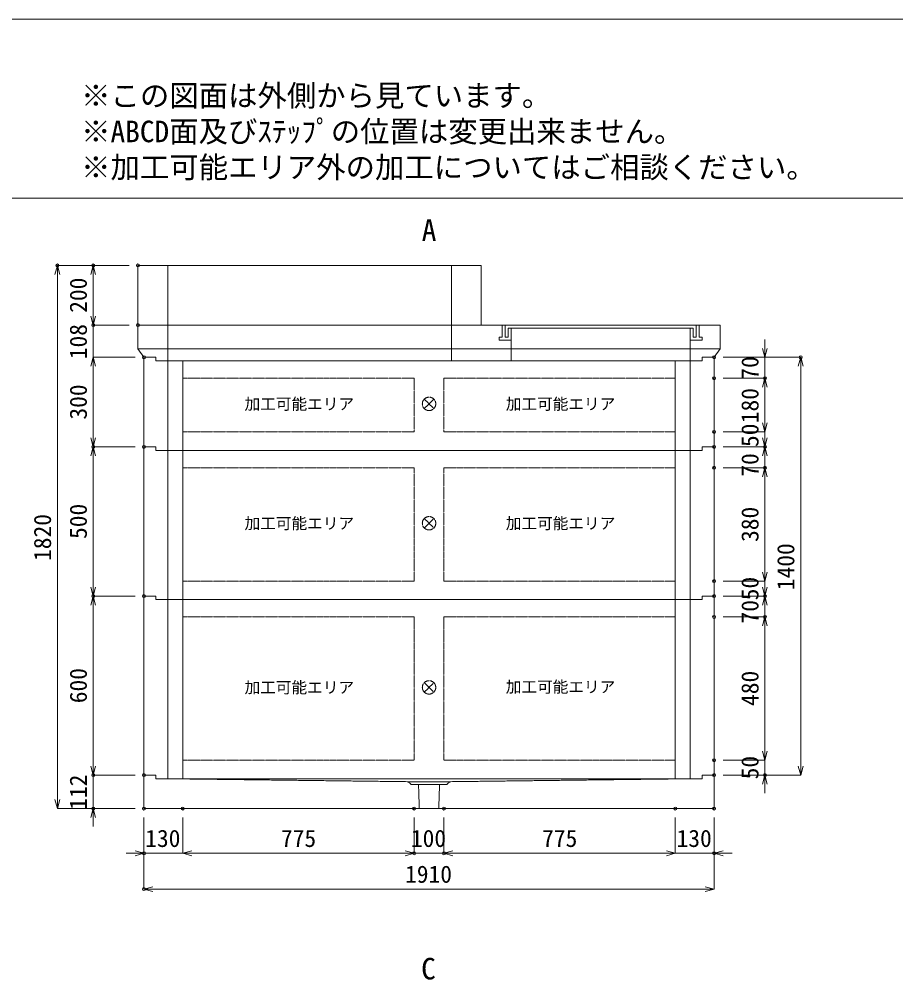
# Model space of a CAD drawing. Units: millimetres, scale not verified. Extents: x -4455 to 4455, y -3150 to 3150.
# Drawn here: x -1418 to 1519, y -69 to 3150 of the extents above; entities that cross this region are included whole.
import ezdxf
from ezdxf.enums import TextEntityAlignment as Align

# ---------------------------------------------------------------- set-up
doc = ezdxf.new("R2010")
doc.units = ezdxf.units.MM
doc.header["$LTSCALE"] = 20
doc.header["$PDMODE"] = 32
doc.header["$PDSIZE"] = 10
doc.linetypes.add('LONG_DASHED1', pattern=[7, 6, -1])
doc.linetypes.add('LONG_DOUBLE_CHAIN', pattern=[21.8, 18, -1, 0.6, -0.6, 0.6, -1])
for name, color, linetype, lineweight in [('0-0_D-TTL', 7, 'Continuous', 9), ('0-1_Defpoints', 7, 'Continuous', 9), ('0-3_D-TTL-TXT', 7, 'Continuous', 9), ('0-4_D-STR-TXT', 7, 'Continuous', 9), ('0-6_D-STR', 7, 'Continuous', 9), ('0-7_D-STR-STR4', 134, 'LONG_DASHED1', 9), ('0-9_D-STR-DIM', 3, 'Continuous', 9), ('0-A_0', 7, 'Continuous', 9), ('0-B_D-STR-STR5', 1, 'LONG_DOUBLE_CHAIN', 9)]:
    doc.layers.add(name, color=color, linetype=linetype, lineweight=lineweight)
doc.styles.add('ＭＳ ゴシック', font='')
doc.styles.get('ＭＳ ゴシック').set_extended_font_data('MS Gothic')

# ---------------------------------------------------------------- blocks, each defined once
blk = doc.blocks.new('A$C4DE05FD1')
at = {"layer": '0-0_D-TTL', "color": 134}
blk.add_line((4000, 76000), (114800, 76000), dxfattribs=at)
at = {"layer": '0-1_Defpoints', "color": 134}
blk.add_line((0, 84000), (118800, 84000), dxfattribs=at)
at = {"layer": '0-3_D-TTL-TXT', "style": 'ＭＳ ゴシック'}
for s, p in [('※この図面は外側から見ています。', (43260.9, 79815.7)), ('※ABCD面及びｽﾃｯﾌﾟの位置は変更出来ません。', (43260.9, 78215.7)), ('※加工可能エリア外の加工についてはご相談ください。', (43260.9, 76615.7))]:
    blk.add_text(s, height=962.2, dxfattribs=at).set_placement(p, align=Align.BOTTOM_LEFT)
blk = doc.blocks.new('A$C31CA379A')
at = {"layer": '0-4_D-STR-TXT', "style": 'ＭＳ ゴシック'}
for s, p in [('A', (-325.9, -2190.5)), ('B', (35638.6, -2190.5)), ('C', (-351.4, -35190.5)), ('D', (35638.6, -35190.5))]:
    blk.add_text(s, height=962.2, dxfattribs=at).set_placement(p, align=Align.BOTTOM_LEFT)
blk = doc.blocks.new('A$C1CAF45D9')
at = {"layer": '0-6_D-STR', "linetype": 'LONG_DASHED1'}
for p, q in [((-17500, 0), (-17500, 2200)), ((-5500, 0), (-5500, 2200)), ((-1500, 0), (-1500, 2400)), ((17500, 0), (17500, 2400))]:
    blk.add_line(p, q, dxfattribs=at)
at = {"layer": '0-6_D-STR'}
for p, q in [((19500, 820), (-19500, 820)), ((-19100, 240), (-18300, 240)), ((-18300, 0), (-18300, 240)), ((19100, 240), (18300, 240))]:
    blk.add_line(p, q, dxfattribs=at)
for points in [[(-19500, 2400), (19500, 2400), (19500, 820), (19100, 240)], [(-19500, 2400), (-19500, 820), (-19100, 240)], [(-18300, 0), (18300, 0), (18300, 240)]]:
    blk.add_lwpolyline(points, dxfattribs=at)
at = {"layer": '0-7_D-STR-STR4'}
for points in [[(-18100, 2400), (-18100, 1600), (-18300, 1600), (-18300, 1400), (-17500, 1400)], [(-17500, 2200), (-17700, 2200), (-17700, 1600), (-17900, 1600), (-17900, 2400)], [(-17500, 2200), (-5500, 2200), (-5300, 2200), (-5300, 1600), (-5100, 1600), (-5100, 2400)], [(-4900, 2400), (-4900, 1600), (-4700, 1600), (-4700, 1400), (-5500, 1400)]]:
    blk.add_lwpolyline(points, dxfattribs=at)
blk = doc.blocks.new('_Open30')
at = {"layer": '0-A_0'}
blk.add_line((0, 0), (-20, 0), dxfattribs=at)
blk.add_lwpolyline([(-20, 5.36), (0, 0), (-20, -5.36)], dxfattribs=at)
blk = doc.blocks.new('A$C786A4183')
at = {"layer": '0-6_D-STR'}
blk.add_line((-11500, 4000), (-11500, 0), dxfattribs=at)
at = {"layer": '0-6_D-STR', "linetype": 'LONG_DASHED1'}
for p, q in [((-9500, 0), (-9500, 4000)), ((9500, 0), (9500, 4000))]:
    blk.add_line(p, q, dxfattribs=at)
at = {"layer": '0-6_D-STR'}
blk.add_lwpolyline([(-11500, 4000), (11500, 4000), (11500, 0), (-11500, 0)], dxfattribs=at)
blk = doc.blocks.new('A$C0EB83927')
at = {"layer": '0-6_D-STR'}
for p, q in [((-19100, 240), (-19100, -2000)), ((-19100, 240), (-18300, 240)), ((-18300, 0), (-18300, 240)), ((18300, 0), (-18300, 0)), ((19100, 240), (18300, 240)), ((18300, 0), (18300, 240)), ((19100, 240), (19100, -2000)), ((19100, -2000), (-19100, -2000))]:
    blk.add_line(p, q, dxfattribs=at)
at = {"layer": '0-6_D-STR', "linetype": 'LONG_DASHED1'}
for p, q in [((-17680, 0), (-1400, -200)), ((17680, 0), (1400, -200)), ((-1200, -380), (-1400, -200)), ((-1400, -200), (1400, -200)), ((-1200, -380), (1200, -380)), ((-653.3, -2000), (-705, -380)), ((653.3, -2000), (705, -380)), ((1200, -380), (1400, -200))]:
    blk.add_line(p, q, dxfattribs=at)
blk = doc.blocks.new('A$C1C640AAB')
at = {"layer": '0-B_D-STR-STR5'}
for p, q in [((-318.2, -318.2), (318.2, 318.2)), ((-318.2, 318.2), (318.2, -318.2))]:
    blk.add_line(p, q, dxfattribs=at)
blk.add_circle((0, 0), 450, dxfattribs=at)
blk = doc.blocks.new('A$C25BF593D')
at = {"layer": '0-6_D-STR'}
for p, q in [((-19100, -5760), (-19100, 240)), ((-19100, 240), (-18300, 240)), ((-18300, 0), (-18300, 240)), ((-18300, 0), (18300, 0)), ((19100, 240), (18300, 240)), ((18300, 0), (18300, 240)), ((19100, -5760), (19100, 240)), ((-19100, -5760), (-18300, -5760)), ((-18300, -6000), (-18300, -5760)), ((19100, -5760), (18300, -5760)), ((18300, -6000), (18300, -5760)), ((-18300, -6000), (18300, -6000))]:
    blk.add_line(p, q, dxfattribs=at)
at = {"layer": '0-6_D-STR', "linetype": 'LONG_DASHED1'}
for p, q in [((-17500, -6000), (-17500, 0)), ((-16500, -6000), (-16500, 0)), ((16500, -6000), (16500, 0)), ((17500, -6000), (17500, 0))]:
    blk.add_line(p, q, dxfattribs=at)
at = {"layer": '0-B_D-STR-STR5'}
for p, q in [((-16500, -1160), (-16500, -4760)), ((-1000, -1160), (-16500, -1160)), ((-1000, -1160), (-1000, -4760)), ((1000, -1160), (16500, -1160)), ((1000, -1160), (1000, -4760)), ((16500, -1160), (16500, -4760)), ((-1000, -4760), (-16500, -4760)), ((1000, -4760), (16500, -4760))]:
    blk.add_line(p, q, dxfattribs=at)
blk = doc.blocks.new('A$C958c085e')
at = {"layer": '0-6_D-STR'}
blk.add_blockref('A$C25BF593D', (0, 0), dxfattribs=at)
at = {"layer": '0-B_D-STR-STR5'}
blk.add_blockref('A$C1C640AAB', (0, -2880), dxfattribs=at)
blk = doc.blocks.new('A$C1A463117')
at = {"layer": '0-6_D-STR'}
for p, q in [((-19100, 240), (-18300, 240)), ((-19100, -9760), (-19100, 240)), ((-18300, 0), (-18300, 240)), ((-18300, 0), (18300, 0)), ((19100, 240), (18300, 240)), ((18300, 0), (18300, 240)), ((19100, -9760), (19100, 240)), ((-19100, -9760), (-18300, -9760)), ((-18300, -10000), (-18300, -9760)), ((-18300, -10000), (18300, -10000)), ((19100, -9760), (18300, -9760)), ((18300, -10000), (18300, -9760))]:
    blk.add_line(p, q, dxfattribs=at)
at = {"layer": '0-6_D-STR', "linetype": 'LONG_DASHED1'}
for p, q in [((-17500, -10000), (-17500, 0)), ((-16500, -10000), (-16500, 0)), ((16500, -10000), (16500, 0)), ((17500, -10000), (17500, 0))]:
    blk.add_line(p, q, dxfattribs=at)
at = {"layer": '0-B_D-STR-STR5'}
for p, q in [((-16500, -1160), (-16500, -8760)), ((-1000, -1160), (-16500, -1160)), ((-1000, -1160), (-1000, -8760)), ((1000, -1160), (16500, -1160)), ((1000, -1160), (1000, -8760)), ((16500, -1160), (16500, -8760)), ((-1000, -8760), (-16500, -8760)), ((1000, -8760), (16500, -8760))]:
    blk.add_line(p, q, dxfattribs=at)
blk = doc.blocks.new('A$Cf53da7ad')
at = {"layer": '0-6_D-STR'}
blk.add_blockref('A$C1A463117', (0, 0), dxfattribs=at)
at = {"layer": '0-B_D-STR-STR5'}
blk.add_blockref('A$C1C640AAB', (0, -4880), dxfattribs=at)
blk = doc.blocks.new('A$Cdb0822c0')
at = {"layer": '0-6_D-STR'}
for p, q in [((-19100, -11760), (-19100, 240)), ((-19100, 240), (-18300, 240)), ((-18300, 0), (-18300, 240)), ((-18300, 0), (18300, 0)), ((19100, 240), (18300, 240)), ((18300, 0), (18300, 240)), ((19100, -11760), (19100, 240)), ((-19100, -11760), (-18300, -11760)), ((-18300, -12000), (-18300, -11760)), ((-18300, -12000), (18300, -12000)), ((19100, -11760), (18300, -11760)), ((18300, -12000), (18300, -11760))]:
    blk.add_line(p, q, dxfattribs=at)
at = {"layer": '0-6_D-STR', "linetype": 'LONG_DASHED1'}
for p, q in [((-17500, -12000), (-17500, 0)), ((-16500, -12000), (-16500, 0)), ((16500, -12000), (16500, 0)), ((17500, -12000), (17500, 0))]:
    blk.add_line(p, q, dxfattribs=at)
at = {"layer": '0-B_D-STR-STR5'}
for p, q in [((-16500, -1160), (-16500, -10760)), ((-1000, -1160), (-16500, -1160)), ((-1000, -1160), (-1000, -10760)), ((1000, -1160), (16500, -1160)), ((1000, -1160), (1000, -10760)), ((16500, -1160), (16500, -10760)), ((-1000, -10760), (-16500, -10760)), ((1000, -10760), (16500, -10760))]:
    blk.add_line(p, q, dxfattribs=at)
blk = doc.blocks.new('A$Ca1be79d4')
at = {"layer": '0-6_D-STR'}
blk.add_blockref('A$Cdb0822c0', (0, 0), dxfattribs=at)
at = {"layer": '0-B_D-STR-STR5'}
blk.add_blockref('A$C1C640AAB', (0, -5880), dxfattribs=at)

msp = doc.modelspace()

# ---------------------------------------------------------------- linework, layer by layer
at = {"layer": '0-1_Defpoints'}
for p in [(-1290, 2325), (-1170, 2325), (-1020, 2325), (-1170, 2125), (-1020, 2125), (-1000, 2017), (-1000, 2017), (910, 2017), (910, 2017), (1200, 2017), (910, 1947), (1080, 1947), (910, 1767), (-1170, 1717), (-1000, 1717), (-1000, 1717), (910, 1717), (910, 1717), (1080, 1717), (910, 1647), (910, 1647), (1080, 1647), (910, 1267), (-1170, 1217), (-1000, 1217), (-1000, 1217), (910, 1217), (910, 1217), (1080, 1217), (910, 1147), (1080, 1147), (1080, 1147), (910, 667), (-1170, 617), (-1000, 617), (-1000, 617), (910, 617), (910, 617), (1080, 617), (-1170, 505), (-1000, 505), (-1000, 505), (-1000, 505), (-1000, 505), (-870, 505), (-95, 505), (5, 505), (780, 505), (910, 505), (-1000, 355), (-95, 355), (5, 355), (910, 355), (-1000, 235)]:
    msp.add_point(p, dxfattribs=at)
at = {"layer": '0-9_D-STR-DIM'}
for p, q in [((-1050, 2325), (-1290, 2325)), ((-1050, 2325), (-1170, 2325)), ((-1290, 535), (-1290, 2295)), ((-1170, 2155), (-1170, 2295)), ((-1170, 2155), (-1170, 2185)), ((-1050, 2125), (-1170, 2125)), ((-1170, 2017), (-1170, 2125)), ((-1050, 2125), (-1170, 2125)), ((1080, 2047), (1080, 2077)), ((-1030, 2017), (-1170, 2017)), ((-1030, 2017), (-1170, 2017)), ((940, 2017), (1200, 2017)), ((940, 2017), (1080, 2017)), ((1080, 2017), (1080, 1947)), ((-1170, 1987), (-1170, 1957)), ((-1170, 1987), (-1170, 1747)), ((1200, 647), (1200, 1987)), ((940, 1947), (1080, 1947)), ((940, 1947), (1080, 1947)), ((1080, 1797), (1080, 1917)), ((1080, 1917), (1080, 1887)), ((1080, 1797), (1080, 1827)), ((1080, 1747), (1080, 1777)), ((940, 1767), (1080, 1767)), ((940, 1767), (1080, 1767)), ((1080, 1767), (1080, 1717)), ((-1030, 1717), (-1170, 1717)), ((-1030, 1717), (-1170, 1717)), ((940, 1717), (1080, 1717)), ((940, 1717), (1080, 1717)), ((1080, 1717), (1080, 1647)), ((-1170, 1687), (-1170, 1247)), ((1080, 1687), (1080, 1657)), ((940, 1647), (1080, 1647)), ((940, 1647), (1080, 1647)), ((1080, 1617), (1080, 1587)), ((1080, 1297), (1080, 1617)), ((1080, 1297), (1080, 1327)), ((940, 1267), (1080, 1267)), ((940, 1267), (1080, 1267)), ((1080, 1247), (1080, 1277)), ((1080, 1267), (1080, 1217)), ((-1030, 1217), (-1170, 1217)), ((-1030, 1217), (-1170, 1217)), ((940, 1217), (1080, 1217)), ((940, 1217), (1080, 1217)), ((1080, 1217), (1080, 1147)), ((-1170, 1187), (-1170, 647)), ((1080, 1187), (1080, 1157)), ((940, 1147), (1080, 1147)), ((940, 1147), (1080, 1147)), ((1080, 697), (1080, 1117)), ((1080, 1117), (1080, 1087)), ((1080, 697), (1080, 727)), ((-1170, 647), (-1170, 677)), ((940, 667), (1080, 667)), ((940, 667), (1080, 667)), ((1080, 667), (1080, 617)), ((-1030, 617), (-1170, 617)), ((-1170, 617), (-1170, 505)), ((-1030, 617), (-1170, 617)), ((940, 617), (1200, 617)), ((940, 617), (1080, 617)), ((1080, 587), (1080, 557)), ((-1030, 505), (-1290, 505)), ((-1030, 505), (-1170, 505)), ((-1170, 475), (-1170, 445)), ((-1000, 475), (-1000, 235)), ((-1000, 475), (-1000, 355)), ((-870, 475), (-870, 355)), ((-870, 475), (-870, 355)), ((-95, 475), (-95, 355)), ((-95, 475), (-95, 355)), ((5, 475), (5, 355)), ((5, 475), (5, 355)), ((780, 475), (780, 355)), ((780, 475), (780, 355)), ((910, 475), (910, 355)), ((910, 475), (910, 235)), ((-1030, 355), (-1060, 355)), ((-870, 355), (-1000, 355)), ((-840, 355), (-125, 355)), ((-840, 355), (-810, 355)), ((-125, 355), (-155, 355)), ((-95, 355), (5, 355)), ((750, 355), (35, 355)), ((35, 355), (65, 355)), ((750, 355), (720, 355)), ((780, 355), (910, 355)), ((940, 355), (970, 355)), ((880, 235), (-970, 235))]:
    msp.add_line(p, q, dxfattribs=at)

# ---------------------------------------------------------------- block references
at = {"layer": '0-0_D-TTL', "xscale": 0.075, "yscale": 0.075}
msp.add_blockref('A$C4DE05FD1', (-4455, -3150), dxfattribs=at)
at = {"layer": '0-4_D-STR-TXT', "xscale": 0.075, "yscale": 0.075}
msp.add_blockref('A$C31CA379A', (-45, 2550), dxfattribs=at)
at = {"layer": '0-6_D-STR', "yscale": 0.05}
for name, p, xscale in [('A$C786A4183', (-445, 2125), 0.05), ('A$C1CAF45D9', (-45, 2005), -0.05), ('A$C958c085e', (-45, 2005), 0.05), ('A$Cf53da7ad', (-45, 1705), 0.05), ('A$Ca1be79d4', (-45, 1205), 0.05), ('A$C0EB83927', (-45, 605), -0.05)]:
    msp.add_blockref(name, p, dxfattribs=dict(at, xscale=xscale))
at = {"layer": '0-9_D-STR-DIM', "xscale": 1.5, "yscale": 1.5}
for p, rotation in [((-1290, 2325), 90), ((-1170, 2325), 90), ((-1170, 2125), 270), ((-1170, 2125), 270), ((1080, 2017), 270), ((-1170, 2017), 90), ((-1170, 2017), 90), ((1200, 2017), 90), ((1080, 1947), 90), ((1080, 1947), 90), ((1080, 1767), 270), ((1080, 1767), 270), ((-1170, 1717), 270), ((1080, 1717), 270), ((-1170, 1717), 90), ((1080, 1717), 90), ((1080, 1647), 90), ((1080, 1647), 90), ((1080, 1267), 270), ((1080, 1267), 270), ((-1170, 1217), 270), ((1080, 1217), 270), ((-1170, 1217), 90), ((1080, 1217), 90), ((1080, 1147), 90), ((1080, 1147), 90), ((1080, 667), 270), ((1080, 667), 270), ((-1170, 617), 270), ((-1170, 617), 270), ((1200, 617), 270), ((1080, 617), 90), ((-1290, 505), 270), ((-1170, 505), 90), ((-870, 355), 180), ((-870, 355), 180), ((5, 355), 180), ((5, 355), 180), ((910, 355), 180), ((-1000, 235), 180)]:
    msp.add_blockref('_Open30', p, dxfattribs=dict(at, rotation=rotation))
for p in [(-1000, 355), (-95, 355), (-95, 355), (780, 355), (780, 355), (910, 235)]:
    msp.add_blockref('_Open30', p, dxfattribs=at)

# ---------------------------------------------------------------- texts
at = {"layer": '0-9_D-STR-DIM', "style": 'ＭＳ ゴシック'}
for s, p in [('200', (-1173.9, 2166.2)), ('108', (-1173.9, 2010.67)), ('70', (1076.1, 1942.1)), ('300', (-1173.9, 1808.35)), ('180', (1076.1, 1796.22)), ('50', (1076.1, 1716.37)), ('70', (1076.1, 1617.1)), ('500', (-1173.9, 1408.35)), ('1820', (-1293.9, 1334.72)), ('380', (1076.1, 1398.35)), ('1400', (1196.1, 1236.72)), ('50', (1076.1, 1202.85)), ('70', (1076.1, 1125.18)), ('600', (-1173.9, 857.9)), ('480', (1076.1, 848.8)), ('50', (1076.1, 602.85)), ('112', (-1173.9, 500.85))]:
    msp.add_text(s, height=57.77, rotation=90, dxfattribs=at).set_placement(p, align=Align.BOTTOM_LEFT)
for s, p in [('130', (-995.78, 358.9)), ('775', (-541.12, 358.9)), ('100', (-105.78, 358.9)), ('775', (333.88, 358.9)), ('130', (784.22, 358.9)), ('1910', (-125.28, 238.9))]:
    msp.add_text(s, height=57.77, dxfattribs=at).set_placement(p, align=Align.BOTTOM_LEFT)
at = {"layer": '0-B_D-STR-STR5', "style": 'ＭＳ ゴシック'}
for p in [(-662.98, 1830.03), (212.02, 1830.03), (-662.98, 1430.03), (212.02, 1430.03), (-662.98, 880.03), (212.02, 882.03)]:
    msp.add_text('加工可能エリア', height=38.42, dxfattribs=at).set_placement(p, align=Align.BOTTOM_LEFT)

doc.saveas('drawing.dxf')
